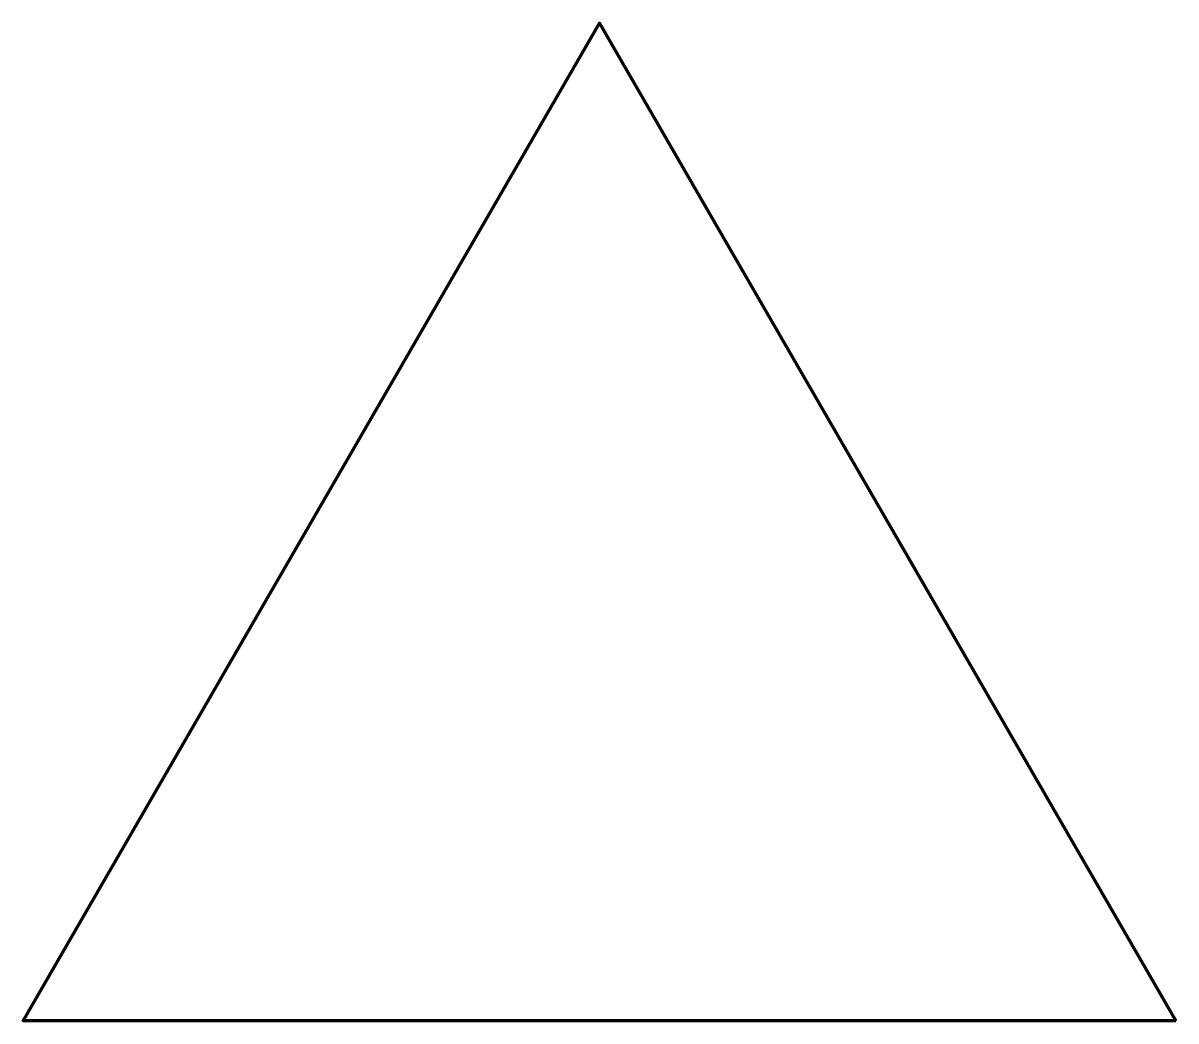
# Model space of a CAD drawing. Header units: millimetres. Extents: x -342 to 558, y -104 to 675.
import ezdxf

# ---------------------------------------------------------------- set-up
doc = ezdxf.new("R2010")
doc.units = ezdxf.units.MM
doc.header["$MEASUREMENT"] = 0
doc.layers.add('Layer 1', color=7, linetype='Continuous', lineweight=0)

msp = doc.modelspace()

# ---------------------------------------------------------------- linework, layer by layer
at = {"layer": 'Layer 1', "color": 250, "lineweight": 100, "true_color": 0x231f20}
msp.add_lwpolyline([(557.91, -104.47), (-342.09, -104.47), (107.91, 674.95)], close=True, dxfattribs=at)

doc.saveas('drawing.dxf')
